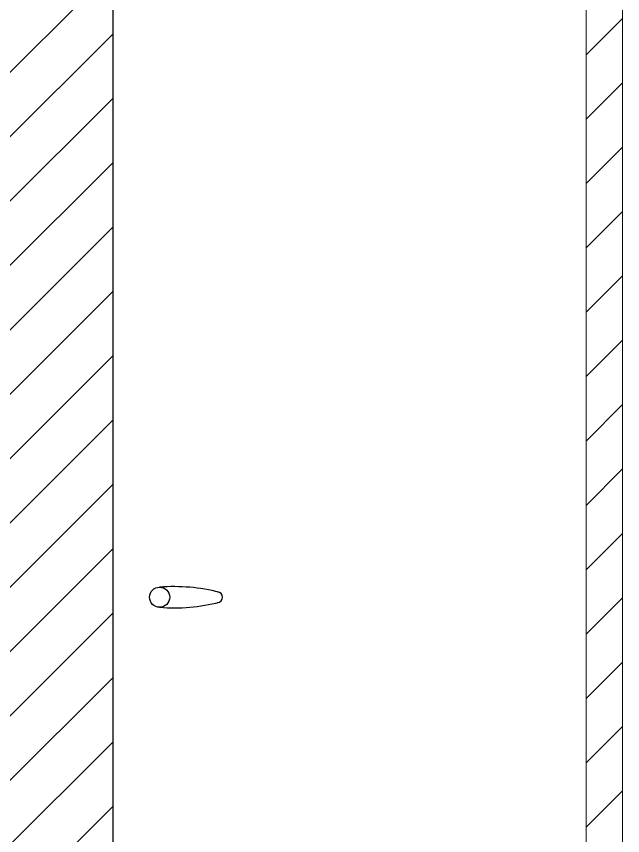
# Model space of a CAD drawing. Header units: millimetres. Extents: x -203524 to 13185, y 0 to 34178.
# Drawn here: x 6811 to 7643, y 3012 to 4137 of the extents above; entities that cross this region are included whole.
import ezdxf

# ---------------------------------------------------------------- set-up
doc = ezdxf.new("R2010")
doc.units = ezdxf.units.MM
doc.header["$MEASUREMENT"] = 0
doc.linetypes.add('HIDDEN', pattern=[9.525, 6.35, -3.175])
doc.layers.get('0').update_dxf_attribs({"lineweight": 25})
for name, color, linetype, lineweight in [('D', 3, 'Continuous', 13), ('H', 2, 'HIDDEN', 15), ('S', 4, 'Continuous', 15)]:
    doc.layers.add(name, color=color, linetype=linetype, lineweight=lineweight)

msp = doc.modelspace()

# ---------------------------------------------------------------- hatches: boundary and pattern name
at = {"layer": 'D'}
h = msp.add_hatch(dxfattribs=at)
h.set_pattern_fill('ANSI31', color=256, scale=500, style=0)
h.set_pattern_definition([(45, (223655.766, 22747.776), (-44.194174, 44.194174), [])])
h.paths.add_polyline_path([(6792.911, 4128.924), (6792.911, 3498.924), (6792.911, 3068.924), (6792.911, 2448.924), (6767.911, 2448.924), (6767.911, 2438.924), (6753.303, 2438.924), (6753.303, 2430.924), (6787.411, 2430.924), (6787.411, 2427.924), (6942.911, 2427.924), (6942.911, 4214.859), (7592.911, 4214.859), (7592.911, 5127.924), (5192.911, 5127.924), (5192.911, 4214.859), (5842.911, 4214.859), (5842.911, 2427.924), (5993.411, 2427.924), (5993.411, 2430.924), (6027.518, 2430.924), (6027.518, 2438.924), (6017.911, 2438.924), (6017.911, 2448.924), (5992.911, 2448.924), (5992.911, 3068.924), (5992.911, 3498.924), (5992.911, 4128.924)])
at = {"layer": 'H', "ltscale": 5}
h = msp.add_hatch(dxfattribs=at)
h.set_pattern_fill('ANSI31', color=256, scale=500, style=0)
h.set_pattern_definition([(45, (223392.98, 23043.854), (-44.194174, 44.194174), [])])
h.paths.add_polyline_path([(7642.911, 2377.924), (7642.911, 5127.924), (7592.911, 5127.924), (7592.911, 2427.924), (5192.911, 2427.924), (5192.911, 5127.924), (5142.911, 5127.924), (5142.911, 2377.924)])
h.paths.add_polyline_path([(7642.911, 5127.924), (7592.911, 5127.924)], flags=16)
h.paths.add_polyline_path([(5142.911, 5127.924), (5192.911, 5127.924)], flags=16)

# ---------------------------------------------------------------- linework, layer by layer
msp.add_line((6942.911, 4214.859), (6942.911, 2427.924))
msp.add_circle((7007.318, 3339.758), 13.838)
for centre, radius, start, end in [((7026.948, 3101.875), 252.485, 75.656554, 94.459065), ((7086.335, 3339.758), 7.438, 272.871294, 87.128706), ((7026.948, 3577.64), 252.485, 265.540935, 284.343446)]:
    msp.add_arc(centre, radius, start, end)
at = {"layer": 'S', "linetype": 'Continuous'}
for p, q in [((7592.911, 2427.924), (7592.911, 5127.924)), ((7642.911, 2377.924), (7642.911, 5127.924))]:
    msp.add_line(p, q, dxfattribs=at)

doc.saveas('drawing.dxf')
